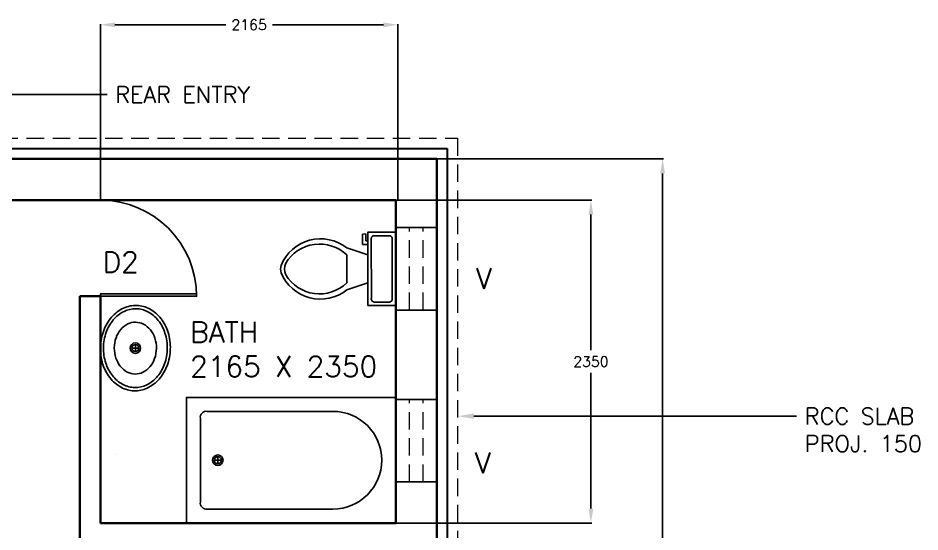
# Model space of a CAD drawing. Header units: millimetres. Extents: x -3934 to 8933, y -13584 to -2539.
# Drawn here: x 2324 to 8891, y -6365 to -2624 of the extents above; entities that cross this region are included whole.
import ezdxf
from ezdxf import colors
from ezdxf.entities.mleader import LeaderData, LeaderLine
from ezdxf.math import Vec2, Vec3

# ---------------------------------------------------------------- set-up
doc = ezdxf.new("R2010")
doc.units = ezdxf.units.MM
doc.header["$LTSCALE"] = 20
doc.linetypes.add('HIDDEN', pattern=[9.525, 6.35, -3.175])
for name, color, linetype, lineweight in [('A-CHAJJ-OVER-NEWW', 80, 'HIDDEN', 13), ('A-DIMS-GENL-ANNO', 145, 'Continuous', 18), ('A-DOOR-SING-NEWW', 104, 'Continuous', 25), ('A-PLIN-BASE-NEWW', 140, 'Continuous', 30), ('A-TEXT-NOTE-ANNO', 7, 'Continuous', 18), ('A-VENT-OPEN-NEWW', 4, 'HIDDEN', 18), ('A-WALL-FULL-NEWW', 40, 'Continuous', 35), ('A-WIND-GLAZ-NEWW', 50, 'Continuous', 25)]:
    doc.layers.add(name, color=color, linetype=linetype, lineweight=lineweight)
doc.layers.add('A-FURN-FIXD-NEWW', color=131, linetype='Continuous')
doc.styles.add('Annotative', font='simplex.shx', dxfattribs={"height": 150})
doc.styles.get("Standard").update_dxf_attribs({"font": 'simplex.shx'})
doc.dimstyles.get("Standard").update_dxf_attribs({"dimscale": 30, "dimtxt": 2.5, "dimasz": 3.5, "dimexe": 0.18, "dimexo": 0.0625, "dimgap": 1.5, "dimtad": 0, "dimtih": 1, "dimtoh": 1, "dimdec": 0, "dimzin": 0, "dimdsep": 46, "dimtxsty": 'Standard', "dimcen": 0.09, "dimadec": 0, "dimazin": 0, "dimtfac": 1, "dimtdec": 0, "dimtofl": 0, "dimtmove": 0, "dimatfit": 3, "dimfxl": 1, "dimtolj": 1, "dimtzin": 0, "dimarcsym": 0})

# ---------------------------------------------------------------- blocks, each defined once
blk = doc.blocks.new('*U5')
for p, q in [((-241.8, 253.5), (-216.4, 253.6)), ((-241.6, 177.3), (-241.8, 253.5)), ((-216.4, 253.6), (-216.3, 202.8)), ((-216.3, 202.8), (-203.6, 202.8)), ((-203.4, 101.2), (-355.9, 151.7)), ((-203.5, 177.4), (-241.6, 177.3)), ((-355.4, -102.3), (-355.8, 100.9)), ((-203, -102), (-355.3, -153.1)), ((-151.9, -241.6), (-50.3, -241.4))]:
    blk.add_line(p, q)
blk.add_lwpolyline([(-202.7, -267.1), (0.5, -266.7), (-0.5, 266.7), (-203.7, 266.3)], close=True)
for points in [[(-178.2, 215.6), (-177.4, -216.2)], [(-51.3, 241.2), (-152.9, 241)], [(-25, -215.9), (-25.8, 215.9)]]:
    blk.add_lwpolyline(points)
for centre, radius, start, end in [((-548, -90.4), 309.1, 51.57665, 158.07897), ((-156, 218.8), 22.5, 81.97744, 188.23764), ((-48, 219), 22.5, 351.97744, 98.23764), ((-554, -107.7), 287.8, 46.47526, 149.05436), ((-736.6, -1.4), 101.6, 164.96807, 195.24701), ((-708.1, -1.3), 101.6, 155.83936, 204.37571), ((-548.3, 88.4), 309.1, 202.13597, 308.63825), ((-554.4, 105.6), 287.8, 211.16055, 313.73963), ((-155.2, -219.4), 22.5, 171.97744, 278.23764), ((-47.2, -219.2), 22.5, 261.97744, 8.23764)]:
    blk.add_arc(centre, radius, start, end)
blk = doc.blocks.new('Bath Tub - 26 x 60 in.')
for p, q in [((8, -18), (10, -18)), ((9, -17), (9, -19))]:
    blk.add_line(p, q)
blk.add_lwpolyline([(0, -36), (0, 0), (60, 0), (60, -36)], close=True)
for points in [[(6, -4), (42, -4)], [(4, -30), (4, -6)], [(42, -32), (6, -32)]]:
    blk.add_lwpolyline(points)
for radius in [1.5, 1]:
    blk.add_circle((9, -18), radius)
for centre, radius, start, end in [((5.75, -5.75), 1.77, 81.8699, 188.1301), ((42, -18), 14, 270, 90), ((5.75, -30.25), 1.77, 171.8699, 278.1301)]:
    blk.add_arc(centre, radius, start, end)
blk = doc.blocks.new('Sink - Oval top')
for p, q in [((-1, 0), (1, 0)), ((0, 1), (0, -1))]:
    blk.add_line(p, q)
at = {"linetype": 'Continuous'}
for points in [[(-12.23, 0.39, 0.117634), (-11.46, -3.36, 0.104469), (-8.88, -6.8, 0.090016), (-5.08, -9.07, 0.08192), (-0.32, -10.02, 0.08192), (4.49, -9.38, 0.090016), (8.42, -7.36, 0.104469), (11.22, -4.09, 0.117634), (12.23, -0.39, 0.117634), (11.46, 3.36, 0.104469), (8.88, 6.8, 0.090016), (5.08, 9.07, 0.08192), (0.32, 10.02, 0.08192), (-4.49, 9.38, 0.090016), (-8.42, 7.36, 0.104469), (-11.22, 4.09, 0.117634)], [(-11.29, 0.16, 0.118622), (-10.52, -3.25, 0.104678), (-8.07, -6.36, 0.089562), (-4.54, -8.37, 0.081185), (-0.13, -9.15, 0.081185), (4.3, -8.49, 0.089562), (7.89, -6.58, 0.104678), (10.42, -3.55, 0.118622), (11.29, -0.16, 0.118622), (10.52, 3.25, 0.104678), (8.07, 6.36, 0.089562), (4.54, 8.37, 0.081185), (0.13, 9.15, 0.081185), (-4.3, 8.49, 0.089562), (-7.89, 6.58, 0.104678), (-10.42, 3.55, 0.118622)], [(-7.42, 0.08, 0.118283), (-6.91, -2.17, 0.104607), (-5.29, -4.21, 0.089718), (-2.97, -5.53, 0.081436), (-0.07, -6.04, 0.081436), (2.84, -5.59, 0.089718), (5.2, -4.33, 0.104607), (6.86, -2.32, 0.118283), (7.42, -0.08, 0.118283), (6.91, 2.17, 0.104607), (5.29, 4.21, 0.089718), (2.97, 5.53, 0.081436), (0.07, 6.04, 0.081436), (-2.84, 5.59, 0.089718), (-5.2, 4.33, 0.104607), (-6.86, 2.32, 0.118283)]]:
    blk.add_lwpolyline(points, format="xyb", close=True, dxfattribs=at)
for radius in [1.5, 1]:
    blk.add_circle((0, 0), radius)
blk = doc.blocks.new('*D18')
at = {"layer": 'A-DIMS-GENL-ANNO', "color": 0, "lineweight": -2, "transparency": 16777216}
for p, q in [((5075.5, -3949.6), (6500.6, -3949.6)), ((6495.2, -4054.6), (6495.2, -5042.1)), ((6495.2, -6194.6), (6495.2, -5207.1)), ((5075.5, -6299.6), (6500.6, -6299.6))]:
    blk.add_line(p, q, dxfattribs=at)
at = {"layer": 'A-DIMS-GENL-ANNO', "color": 0, "transparency": 16777216}
for points in [[(6477.7, -4054.6), (6512.7, -4054.6), (6495.2, -3949.6)], [(6477.7, -6194.6), (6512.7, -6194.6), (6495.2, -6299.6)]]:
    blk.add_solid(points, dxfattribs=at)
at = {"layer": 'Defpoints', "color": 0, "transparency": 16777216}
for p in [(5073.6, -3949.6), (5073.6, -6299.6), (6495.2, -6299.6)]:
    blk.add_point(p, dxfattribs=at)
at = {"layer": 'A-DIMS-GENL-ANNO', "color": 0, "transparency": 16777216, "insert": (6495.2, -5124.6), "char_height": 75, "attachment_point": 5}
blk.add_mtext('\\A1;2350', dxfattribs=at)
blk = doc.blocks.new('*D20')
at = {"layer": 'A-DIMS-GENL-ANNO', "color": 0, "lineweight": -2, "transparency": 16777216}
for p, q in [((5375.5, -3649.6), (7022.7, -3649.6)), ((7017.3, -3754.6), (7017.3, -7192.1)), ((7017.3, -10794.6), (7017.3, -7357.1)), ((5375.5, -10899.6), (7022.7, -10899.6))]:
    blk.add_line(p, q, dxfattribs=at)
at = {"layer": 'A-DIMS-GENL-ANNO', "color": 0, "transparency": 16777216}
for points in [[(6999.8, -3754.6), (7034.8, -3754.6), (7017.3, -3649.6)], [(6999.8, -10794.6), (7034.8, -10794.6), (7017.3, -10899.6)]]:
    blk.add_solid(points, dxfattribs=at)
at = {"layer": 'Defpoints', "color": 0, "transparency": 16777216}
for p in [(5373.6, -3649.6), (5373.6, -10899.6), (7017.3, -10899.6)]:
    blk.add_point(p, dxfattribs=at)
at = {"layer": 'A-DIMS-GENL-ANNO', "color": 0, "transparency": 16777216, "insert": (7017.3, -7274.6), "char_height": 75, "attachment_point": 5}
blk.add_mtext('\\A1;7250', dxfattribs=at)
blk = doc.blocks.new('*D22')
at = {"layer": 'A-DIMS-GENL-ANNO', "color": 0, "lineweight": -2, "transparency": 16777216}
for p, q in [((2923.6, -3947.7), (2923.6, -2668.1)), ((3028.6, -2673.5), (3836.2, -2673.5)), ((4983.7, -2673.5), (4176.2, -2673.5)), ((5088.7, -3947.7), (5088.7, -2668.1))]:
    blk.add_line(p, q, dxfattribs=at)
at = {"layer": 'A-DIMS-GENL-ANNO', "color": 0, "transparency": 16777216}
for points in [[(3028.6, -2656), (3028.6, -2691), (2923.6, -2673.5)], [(4983.7, -2656), (4983.7, -2691), (5088.7, -2673.5)]]:
    blk.add_solid(points, dxfattribs=at)
at = {"layer": 'Defpoints', "color": 0, "transparency": 16777216}
for p in [(5088.7, -2673.5), (2923.6, -3949.6), (5088.7, -3949.6)]:
    blk.add_point(p, dxfattribs=at)
at = {"layer": 'A-DIMS-GENL-ANNO', "color": 0, "transparency": 16777216, "insert": (4006.2, -2673.5), "char_height": 75, "attachment_point": 5}
blk.add_mtext('\\A1;2165', dxfattribs=at)

msp = doc.modelspace()

# ---------------------------------------------------------------- linework, layer by layer
at = {"layer": 'A-CHAJJ-OVER-NEWW'}
msp.add_line((-2376.4, -3499.6), (5523.6, -3499.6), dxfattribs=at)
msp.add_lwpolyline([(5523.6, -3499.6), (5523.6, -11049.6), (1523.6, -11049.6), (1523.6, -12399.6), (-2376.4, -12399.6), (-2376.4, -3499.6)], dxfattribs=at)
at = {"layer": 'A-DOOR-SING-NEWW'}
msp.add_lwpolyline([(2923.6, -4649.6), (3623.6, -4649.6), (3623.6, -4632.1), (2923.6, -4632.1)], close=True, dxfattribs=at)
msp.add_lwpolyline([(3041.1, -5799.6), (3041.1, -5799.4)], dxfattribs=at)
msp.add_arc((2923.6, -4649.6), 700, 0, 90, dxfattribs=at)
at = {"layer": 'A-PLIN-BASE-NEWW'}
msp.add_line((-2301.4, -3574.6), (5448.6, -3574.6), dxfattribs=at)
msp.add_lwpolyline([(5448.6, -3574.6), (5448.6, -10974.6), (1448.6, -10974.6), (1448.6, -12324.6), (-2301.4, -12324.6), (-2301.4, -3574.6)], dxfattribs=at)
at = {"layer": 'A-VENT-OPEN-NEWW'}
for p, q in [((5173.6, -4749.6), (5173.6, -4149.6)), ((5273.6, -4749.6), (5273.6, -4149.6)), ((5173.6, -5999.6), (5173.6, -5399.6)), ((5273.6, -5999.6), (5273.6, -5399.6))]:
    msp.add_line(p, q, dxfattribs=at)
at = {"layer": 'A-WALL-FULL-NEWW'}
for p, q in [((2273.6, -3949.6), (5073.6, -3949.6)), ((5073.6, -4949.6), (5073.6, -3949.6)), ((5073.6, -6299.6), (5073.6, -3949.6)), ((2773.6, -6599.6), (2773.6, -4649.6)), ((2773.6, -4649.6), (2923.6, -4649.6)), ((2923.6, -6299.6), (2923.6, -4649.6)), ((2923.6, -6299.6), (5073.6, -6299.6))]:
    msp.add_line(p, q, dxfattribs=at)
msp.add_lwpolyline([(1073.6, -10899.6), (5373.6, -10899.6), (5373.6, -3649.6), (2273.6, -3649.6)], dxfattribs=at)
at = {"layer": 'A-WIND-GLAZ-NEWW'}
for p, q in [((5073.6, -4149.6), (5373.6, -4149.6)), ((5073.6, -4749.6), (5373.6, -4749.6)), ((5073.6, -5399.6), (5373.6, -5399.6)), ((5073.6, -5999.6), (5373.6, -5999.6))]:
    msp.add_line(p, q, dxfattribs=at)

# ---------------------------------------------------------------- block references
at = {"layer": 'A-FURN-FIXD-NEWW'}
msp.add_blockref('*U5', (5073.6, -4449.6), dxfattribs=at)
at = {"layer": 'A-FURN-FIXD-NEWW', "color": 131, "xscale": 25.4, "yscale": 25.4, "zscale": 25.4, "rotation": 270}
msp.add_blockref('Sink - Oval top', (3178, -5026.5), dxfattribs=at)
at = {"layer": 'A-FURN-FIXD-NEWW', "color": 131, "xscale": 25.4, "yscale": 25.4, "zscale": 25.4}
msp.add_blockref('Bath Tub - 26 x 60 in.', (3549.6, -5385.2), dxfattribs=at)

# ---------------------------------------------------------------- texts
at = {"layer": 'A-TEXT-NOTE-ANNO', "char_height": 150, "attachment_point": 1, "style": 'Annotative'}
for s, insert, width in [('D2', (2939.2, -4325.1), 523.869), ('V', (5658.1, -4445), 523.869), ('BATH\\P2165 X 2350', (3576.7, -4835.4), 1965.856), ('V', (5649.2, -5786.1), 523.869)]:
    msp.add_mtext(s, dxfattribs=dict(at, insert=insert, width=width))

# ---------------------------------------------------------------- dimensions: what is measured, and where the dimension line sits
at = {"layer": 'A-DIMS-GENL-ANNO'}
dim = msp.add_linear_dim(base=(5088.7, -2673.5), p1=(2923.6, -3949.6), p2=(5088.7, -3949.6), dimstyle='Standard', dxfattribs=at)
dim.commit()
dim.dimension.update_dxf_attribs({"geometry": '*D22', "text_midpoint": (4006.2, -2673.5)})
for base, p1, p2, picture, middle in [((7017.3, -10899.6), (5373.6, -3649.6), (5373.6, -10899.6), '*D20', (7017.3, -7274.6)), ((6495.2, -6299.6), (5073.6, -3949.6), (5073.6, -6299.6), '*D18', (6495.2, -5124.6))]:
    dim = msp.add_linear_dim(base=base, p1=p1, p2=p2, angle=90, dimstyle='Standard', dxfattribs=at)
    dim.commit()
    dim.dimension.update_dxf_attribs({"geometry": picture, "text_midpoint": middle})

# ---------------------------------------------------------------- leaders
at = {"layer": 'A-TEXT-NOTE-ANNO'}
ml = msp.add_multileader_mtext('Standard', dxfattribs=at)
ml.set_content('REAR ENTRY', color=256)
ml.set_leader_properties()
ml.build(insert=Vec2(0, 0))
ml.multileader.update_dxf_attribs({"arrow_head_size": 120, "scale": 30})
ctx = ml.context
ctx.base_point, ctx.scale, ctx.char_height, ctx.arrow_head_size, ctx.landing_gap_size, ctx.plane_origin = Vec3(2972, -3181.7), 30, 120, 120, 60, Vec3(1823.6, -3181.7)
notes = []
notes.append((ctx, [(0, (1, 1, 0), (2732, -3181.7), (1, 0), 240, [(0, [(1823.6, -3181.7)], 0, [])])]))
ctx.mtext.insert, ctx.mtext.flow_direction = Vec3(3032, -3121.7), 5
ml = msp.add_multileader_mtext('Standard', dxfattribs=at)
ml.set_content('RCC SLAB\\PPROJ. 150', color=256)
ml.set_leader_properties()
ml.build(insert=Vec2(0, 0))
ml.multileader.update_dxf_attribs({"arrow_head_size": 120, "scale": 30})
ctx = ml.context
ctx.base_point, ctx.scale, ctx.char_height, ctx.arrow_head_size, ctx.landing_gap_size, ctx.plane_origin = Vec3(7992.8, -5522), 30, 120, 120, 60, Vec3(5523.6, -5522)
notes.append((ctx, [(0, (1, 1, 0), (7752.8, -5522), (1, 0), 240, [(0, [(5523.6, -5522)], 0, [])])]))
ctx.mtext.insert, ctx.mtext.flow_direction = Vec3(8052.8, -5462), 5
for ctx, leaders in notes:
    for number, flags, end, landing, length, lines in leaders:
        leader = LeaderData()
        leader.index, (leader.has_last_leader_line, leader.has_dogleg_vector, leader.attachment_direction) = number, flags
        leader.last_leader_point, leader.dogleg_vector, leader.dogleg_length = Vec3(end), Vec3(landing), length
        for number, points, colour, breaks in lines:
            line = LeaderLine()
            line.index, line.vertices, line.color, line.breaks = number, Vec3.list(points), colors.encode_raw_color(colour), breaks
            leader.lines.append(line)
        ctx.leaders.append(leader)

doc.saveas('drawing.dxf')
